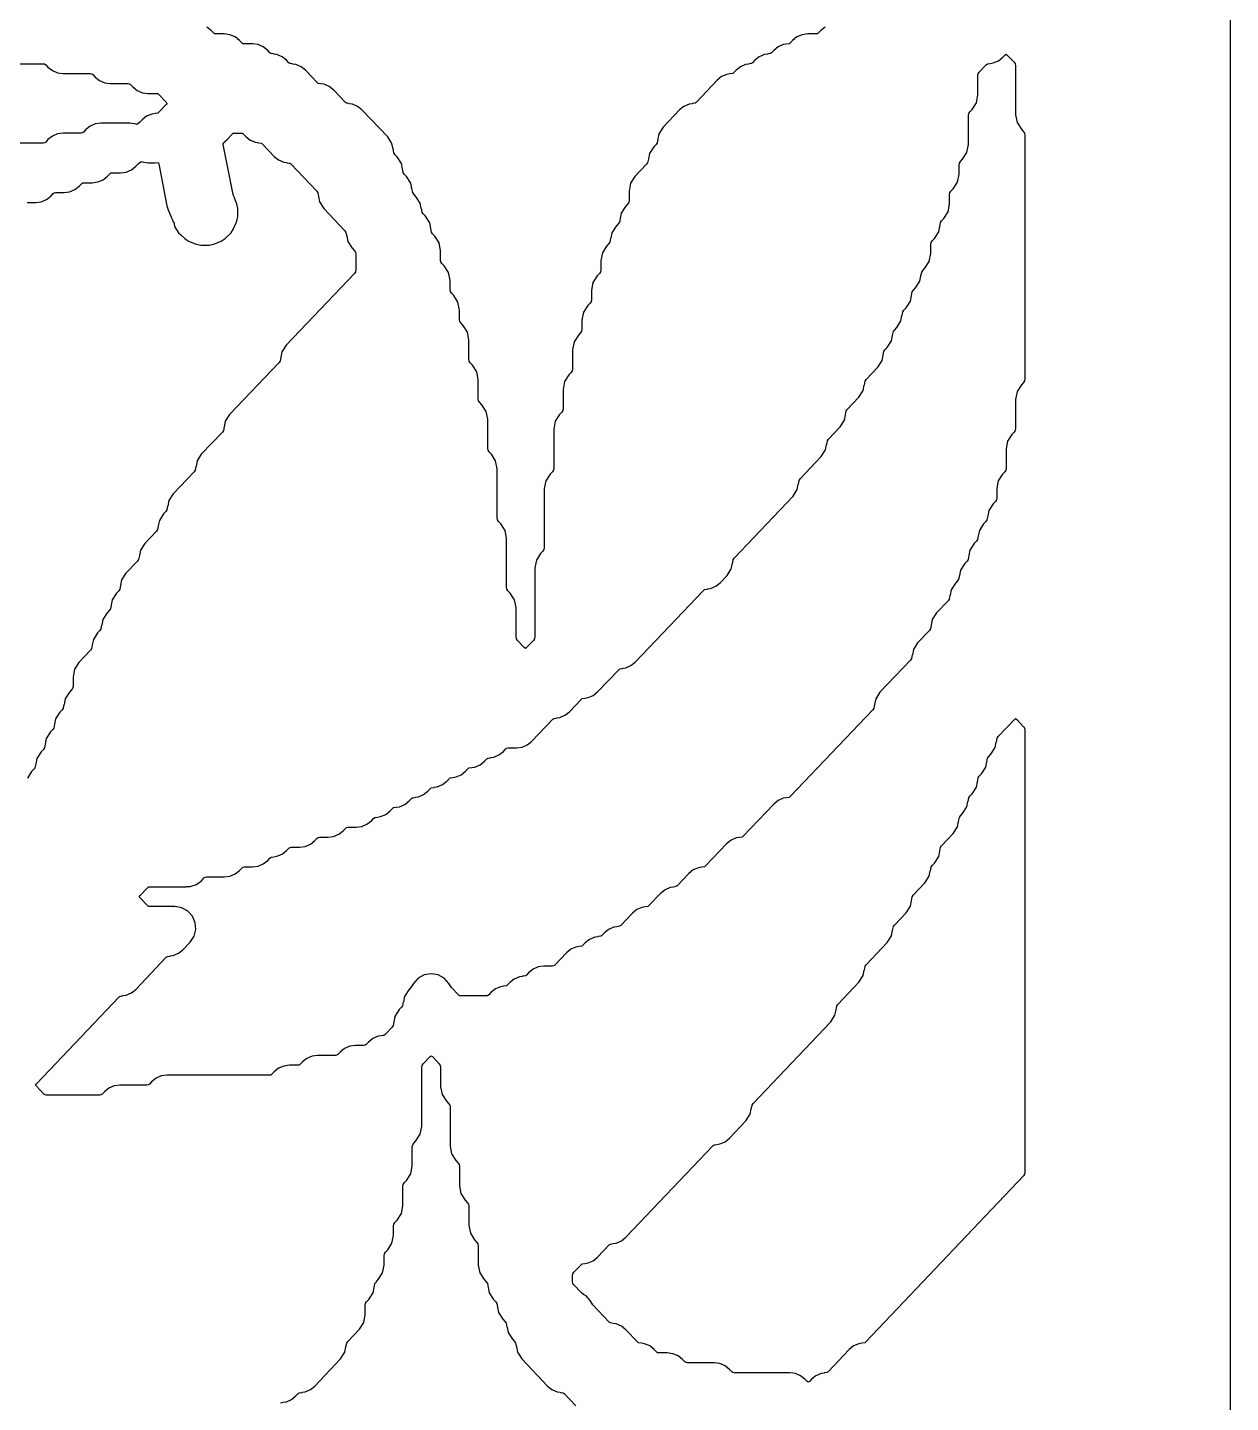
# Model space of a CAD drawing. Header units: millimetres. Extents: x 10 to 410, y 18 to 283.
# Drawn here: x 113.59 to 142.27, y 83.53 to 116.29 of the extents above; entities that cross this region are included whole.
import ezdxf

# ---------------------------------------------------------------- set-up
doc = ezdxf.new("R2010")
doc.units = ezdxf.units.MM
doc.layers.add('CUT', color=1, linetype='Continuous')

msp = doc.modelspace()

# ---------------------------------------------------------------- linework, layer by layer
at = {"layer": 'CUT'}
for points in [[(121.134, 21), (129.134, 21), (129.134, 24), (142.2679, 24), (142.2679, 144), (129.134, 144), (129.134, 147), (121.134, 147), (121.134, 144), (100.134, 144), (100.134, 147), (92.134, 147), (92.134, 144), (79, 144), (79, 24), (92.134, 24), (92.134, 21), (100.134, 21), (100.134, 24), (121.134, 24)], [(115.778, 93.1907), (115.8032, 93.2108), (115.8686, 93.2197), (115.8682, 93.2229), (115.9449, 93.2333), (116.0687, 93.2864), (116.1738, 93.3707), (116.9013, 94.1358), (116.9265, 94.156), (116.992, 94.1649), (116.9916, 94.1681), (117.0682, 94.1785), (117.192, 94.2316), (117.2971, 94.3158), (117.4696, 94.4972), (117.5624, 94.6346), (117.6051, 94.7947), (117.5931, 94.96), (117.5277, 95.1123), (117.4162, 95.2349), (117.2707, 95.3143), (117.1073, 95.3418), (116.5091, 95.3418), (116.4772, 95.3461), (116.452, 95.3663), (116.2769, 95.5505), (116.2577, 95.5781), (116.2769, 95.6057), (116.452, 95.7898), (116.4772, 95.81), (116.5091, 95.8143), (117.374, 95.8143), (117.374, 95.819), (117.4725, 95.8212), (117.6206, 95.8732), (117.7453, 95.9686), (117.8, 96.0261), (117.8252, 96.0463), (117.8571, 96.0506), (118.2828, 96.0506), (118.4162, 96.0688), (118.54, 96.1219), (118.6451, 96.2061), (118.6987, 96.2624), (118.7238, 96.2826), (118.7558, 96.2869), (118.9568, 96.2869), (119.0902, 96.3051), (119.214, 96.3582), (119.3191, 96.4424), (119.3727, 96.4987), (119.3978, 96.5189), (119.4633, 96.5278), (119.4629, 96.5309), (119.5396, 96.5413), (119.6633, 96.5945), (119.7685, 96.6787), (119.822, 96.735), (119.8472, 96.7551), (119.8791, 96.7595), (120.0801, 96.7595), (120.2136, 96.7776), (120.3373, 96.8307), (120.4425, 96.915), (120.496, 96.9713), (120.5212, 96.9914), (120.5531, 96.9958), (120.7541, 96.9958), (120.8876, 97.0139), (121.0113, 97.067), (121.1165, 97.1512), (121.17, 97.2076), (121.1952, 97.2277), (121.2271, 97.2321), (121.4281, 97.2321), (121.5616, 97.2502), (121.6853, 97.3033), (121.7905, 97.3875), (121.844, 97.4438), (121.8692, 97.464), (121.9346, 97.4729), (121.9342, 97.4761), (122.0109, 97.4865), (122.1347, 97.5396), (122.2398, 97.6238), (122.2933, 97.6801), (122.3185, 97.7003), (122.384, 97.7092), (122.3835, 97.7124), (122.4602, 97.7228), (122.584, 97.7759), (122.6891, 97.8601), (122.7427, 97.9164), (122.7678, 97.9366), (122.8333, 97.9455), (122.8329, 97.9486), (122.9096, 97.9591), (123.0333, 98.0122), (123.1385, 98.0964), (123.192, 98.1527), (123.2172, 98.1729), (123.2826, 98.1818), (123.2822, 98.1849), (123.3589, 98.1954), (123.4827, 98.2485), (123.5878, 98.3327), (123.6413, 98.389), (123.6665, 98.4092), (123.732, 98.4181), (123.7315, 98.4212), (123.8082, 98.4316), (123.932, 98.4848), (124.0371, 98.569), (124.0907, 98.6253), (124.1158, 98.6454), (124.1813, 98.6543), (124.1809, 98.6575), (124.2576, 98.6679), (124.3813, 98.721), (124.4865, 98.8053), (124.54, 98.8616), (124.5652, 98.8817), (124.6306, 98.8906), (124.6302, 98.8938), (124.7069, 98.9042), (124.8307, 98.9573), (124.9358, 99.0415), (124.9893, 99.0978), (125.0145, 99.118), (125.0465, 99.1224), (125.2474, 99.1224), (125.3809, 99.1405), (125.5047, 99.1936), (125.6098, 99.2778), (126.1127, 99.8067), (126.1378, 99.8269), (126.2033, 99.8358), (126.2029, 99.8389), (126.2796, 99.8494), (126.4033, 99.9025), (126.5084, 99.9867), (126.7867, 100.2793), (126.8118, 100.2995), (126.8773, 100.3084), (126.8769, 100.3115), (126.9536, 100.3219), (127.0773, 100.375), (127.1824, 100.4593), (127.6853, 100.9881), (127.7105, 101.0083), (127.776, 101.0172), (127.7755, 101.0204), (127.8522, 101.0308), (127.976, 101.0839), (128.0811, 101.1681), (129.7073, 102.8784), (129.7325, 102.8986), (129.798, 102.9075), (129.7975, 102.9107), (129.8742, 102.9211), (129.998, 102.9742), (130.1031, 103.0584), (130.267, 103.2308), (130.3689, 103.3898), (130.3936, 103.5178), (130.3956, 103.5174), (130.4131, 103.6084), (130.4375, 103.6464), (131.8396, 105.1211), (131.9416, 105.2801), (131.9662, 105.4081), (131.9683, 105.4077), (131.9858, 105.4987), (132.0101, 105.5366), (132.5136, 106.0662), (132.6156, 106.2252), (132.6402, 106.3532), (132.6423, 106.3528), (132.6598, 106.4439), (132.6841, 106.4818), (132.963, 106.7751), (133.0649, 106.9341), (133.0896, 107.0621), (133.0916, 107.0617), (133.1091, 107.1527), (133.1335, 107.1907), (133.4123, 107.4839), (133.5143, 107.6429), (133.5389, 107.7709), (133.541, 107.7705), (133.5585, 107.8616), (133.5828, 107.8995), (133.8616, 108.1928), (133.9636, 108.3518), (133.9882, 108.4798), (133.9903, 108.4794), (134.0078, 108.5704), (134.0321, 108.6084), (134.0863, 108.6654), (134.1883, 108.8244), (134.2129, 108.9524), (134.215, 108.952), (134.2325, 109.043), (134.2568, 109.0809), (134.311, 109.1379), (134.4129, 109.297), (134.4376, 109.4249), (134.4396, 109.4245), (134.4571, 109.5156), (134.4815, 109.5535), (134.5356, 109.6105), (134.6376, 109.7695), (134.6622, 109.8975), (134.6643, 109.8971), (134.6818, 109.9882), (134.7061, 110.0261), (134.7603, 110.0831), (134.8623, 110.2421), (134.8869, 110.3701), (134.8889, 110.3697), (134.9065, 110.4607), (134.9308, 110.4987), (134.985, 110.5557), (135.0869, 110.7147), (135.1226, 110.9002), (135.1226, 111.1253), (135.1311, 111.1696), (135.1555, 111.2075), (135.2096, 111.2645), (135.3116, 111.4235), (135.3362, 111.5515), (135.3383, 111.5511), (135.3558, 111.6422), (135.3801, 111.6801), (135.4343, 111.7371), (135.5363, 111.8961), (135.572, 112.0816), (135.572, 112.3068), (135.5805, 112.351), (135.6048, 112.389), (135.659, 112.4459), (135.7609, 112.605), (135.7966, 112.7905), (135.7966, 113.0156), (135.8051, 113.0599), (135.8295, 113.0978), (135.8836, 113.1548), (135.9856, 113.3138), (136.0213, 113.4993), (136.0213, 114.1971), (136.0298, 114.2413), (136.0541, 114.2793), (136.1083, 114.3362), (136.2103, 114.4953), (136.246, 114.6808), (136.246, 115.1422), (136.2545, 115.1865), (136.2788, 115.2244), (136.4473, 115.4016), (136.4725, 115.4218), (136.538, 115.4307), (136.5375, 115.4339), (136.6142, 115.4443), (136.738, 115.4974), (136.8431, 115.5816), (136.892, 115.633), (136.92, 115.6542), (136.9479, 115.633), (137.1118, 115.4607), (137.1361, 115.4228), (137.1446, 115.3785), (137.1446, 114.2082), (137.1803, 114.0227), (137.2823, 113.8637), (137.3364, 113.8067), (137.3608, 113.7688), (137.3693, 113.7245), (137.3693, 107.9126), (137.3608, 107.8684), (137.3364, 107.8304), (137.2823, 107.7735), (137.1803, 107.6144), (137.1446, 107.4289), (137.1446, 106.7312), (137.1361, 106.6869), (137.1118, 106.649), (137.0576, 106.592), (136.9556, 106.433), (136.92, 106.2475), (136.92, 105.7861), (136.9114, 105.7418), (136.8871, 105.7039), (136.8329, 105.6469), (136.731, 105.4879), (136.6953, 105.3023), (136.6953, 105.0772), (136.6868, 105.0329), (136.6624, 104.995), (136.6083, 104.938), (136.5063, 104.779), (136.4817, 104.651), (136.4796, 104.6514), (136.4621, 104.5604), (136.4378, 104.5224), (136.3836, 104.4654), (136.2816, 104.3064), (136.257, 104.1784), (136.255, 104.1788), (136.2374, 104.0878), (136.2131, 104.0499), (136.1589, 103.9929), (136.057, 103.8338), (136.0324, 103.7059), (136.0303, 103.7063), (136.0128, 103.6152), (135.9884, 103.5773), (135.9343, 103.5203), (135.8323, 103.3613), (135.8077, 103.2333), (135.8056, 103.2337), (135.7881, 103.1426), (135.7638, 103.1047), (135.7096, 103.0477), (135.6076, 102.8887), (135.583, 102.7607), (135.581, 102.7611), (135.5634, 102.6701), (135.5391, 102.6321), (135.2603, 102.3389), (135.1583, 102.1798), (135.1337, 102.0519), (135.1316, 102.0523), (135.1141, 101.9612), (135.0898, 101.9233), (134.8109, 101.63), (134.709, 101.471), (134.6844, 101.343), (134.6823, 101.3434), (134.6648, 101.2523), (134.6404, 101.2144), (133.9123, 100.4486), (133.8103, 100.2895), (133.7857, 100.1616), (133.7836, 100.162), (133.7661, 100.0709), (133.7418, 100.033), (131.7759, 97.9654), (131.7508, 97.9453), (131.6853, 97.9364), (131.6857, 97.9332), (131.609, 97.9228), (131.4852, 97.8697), (131.3801, 97.7855), (130.6526, 97.0203), (130.6274, 97.0001), (130.5619, 96.9912), (130.5624, 96.9881), (130.4857, 96.9776), (130.3619, 96.9245), (130.2568, 96.8403), (129.7539, 96.3114), (129.7288, 96.2913), (129.6633, 96.2824), (129.6637, 96.2792), (129.587, 96.2688), (129.4632, 96.2157), (129.3581, 96.1315), (129.0799, 95.8389), (129.0548, 95.8187), (128.9893, 95.8098), (128.9897, 95.8066), (128.913, 95.7962), (128.7892, 95.7431), (128.6841, 95.6589), (128.4059, 95.3663), (128.3808, 95.3461), (128.3153, 95.3372), (128.3157, 95.3341), (128.239, 95.3236), (128.1152, 95.2705), (128.0101, 95.1863), (127.7319, 94.8937), (127.7068, 94.8735), (127.6413, 94.8646), (127.6417, 94.8615), (127.565, 94.8511), (127.4412, 94.7979), (127.3361, 94.7137), (127.2826, 94.6574), (127.2574, 94.6373), (127.1919, 94.6284), (127.1924, 94.6252), (127.1157, 94.6148), (126.9919, 94.5617), (126.8868, 94.4774), (126.8333, 94.4211), (126.8081, 94.401), (126.7426, 94.3921), (126.743, 94.3889), (126.6664, 94.3785), (126.5426, 94.3254), (126.4375, 94.2412), (126.1593, 93.9486), (126.1341, 93.9284), (126.1021, 93.9241), (125.9012, 93.9241), (125.7677, 93.9059), (125.6439, 93.8528), (125.5388, 93.7686), (125.4853, 93.7123), (125.4601, 93.6921), (125.3946, 93.6832), (125.395, 93.68), (125.3184, 93.6696), (125.1946, 93.6165), (125.0895, 93.5323), (125.0359, 93.476), (125.0108, 93.4558), (124.9453, 93.4469), (124.9457, 93.4438), (124.869, 93.4333), (124.7452, 93.3802), (124.6401, 93.296), (124.5866, 93.2397), (124.5614, 93.2195), (124.5295, 93.2152), (123.9231, 93.2152), (123.8912, 93.2195), (123.866, 93.2397), (123.6975, 93.4169), (123.6362, 93.5125), (123.5247, 93.6354), (123.379, 93.715), (123.2153, 93.7426), (123.0516, 93.715), (122.9059, 93.6354), (122.7944, 93.5125), (122.7331, 93.4169), (122.6789, 93.36), (122.577, 93.2009), (122.5524, 93.073), (122.5503, 93.0734), (122.5328, 92.9823), (122.5085, 92.9444), (122.4543, 92.8874), (122.3523, 92.7284), (122.3277, 92.6004), (122.3256, 92.6008), (122.3081, 92.5097), (122.2838, 92.4718), (122.1153, 92.2946), (122.0901, 92.2744), (122.0246, 92.2655), (122.025, 92.2623), (121.9484, 92.2519), (121.8246, 92.1988), (121.7195, 92.1146), (121.6659, 92.0583), (121.6408, 92.0381), (121.6088, 92.0338), (121.4078, 92.0338), (121.2744, 92.0156), (121.1506, 91.9625), (121.0455, 91.8783), (120.9919, 91.822), (120.9668, 91.8018), (120.9348, 91.7975), (120.5092, 91.7975), (120.3757, 91.7793), (120.2519, 91.7262), (120.1468, 91.642), (120.0933, 91.5857), (120.0681, 91.5655), (120.0361, 91.5612), (119.8352, 91.5612), (119.7017, 91.543), (119.5779, 91.4899), (119.4728, 91.4057), (119.4193, 91.3494), (119.3941, 91.3292), (119.3621, 91.3249), (116.9145, 91.3249), (116.781, 91.3068), (116.6573, 91.2536), (116.5521, 91.1694), (116.4986, 91.1131), (116.4734, 91.093), (116.4415, 91.0886), (115.7912, 91.0886), (115.6577, 91.0705), (115.5339, 91.0174), (115.4288, 90.9331), (115.3753, 90.8768), (115.3501, 90.8567), (115.3181, 90.8523), (114.0378, 90.8523), (114.0058, 90.8567), (113.9807, 90.8768), (113.8055, 91.061), (113.7863, 91.0886), (113.8055, 91.1162)], [(126.8769, 86.8432), (126.9536, 86.8536), (127.0773, 86.9067), (127.1824, 86.9909), (127.4607, 87.2835), (127.4858, 87.3037), (127.5513, 87.3126), (127.5509, 87.3157), (127.6276, 87.3262), (127.7513, 87.3793), (127.8564, 87.4635), (129.932, 89.6464), (129.9572, 89.6665), (130.0226, 89.6754), (130.0222, 89.6786), (130.0989, 89.689), (130.2227, 89.7421), (130.3278, 89.8264), (130.7163, 90.235), (130.8183, 90.394), (130.8429, 90.522), (130.845, 90.5216), (130.8625, 90.6126), (130.8868, 90.6506), (132.7383, 92.5978), (132.8403, 92.7569), (132.8649, 92.8848), (132.867, 92.8844), (132.8845, 92.9755), (132.9088, 93.0134), (133.4123, 93.543), (133.5143, 93.702), (133.5389, 93.83), (133.541, 93.8296), (133.5585, 93.9206), (133.5828, 93.9586), (134.0863, 94.4881), (134.1883, 94.6472), (134.2129, 94.7751), (134.215, 94.7747), (134.2325, 94.8658), (134.2568, 94.9037), (134.5356, 95.197), (134.6376, 95.356), (134.6622, 95.484), (134.6643, 95.4836), (134.6818, 95.5747), (134.7061, 95.6126), (134.985, 95.9059), (135.0869, 96.0649), (135.1116, 96.1929), (135.1136, 96.1925), (135.1311, 96.2835), (135.1555, 96.3215), (135.2096, 96.3784), (135.3116, 96.5375), (135.3362, 96.6654), (135.3383, 96.665), (135.3558, 96.7561), (135.3801, 96.794), (135.659, 97.0873), (135.7609, 97.2463), (135.7856, 97.3743), (135.7876, 97.3739), (135.8051, 97.465), (135.8295, 97.5029), (135.8836, 97.5599), (135.9856, 97.7189), (136.0102, 97.8469), (136.0123, 97.8465), (136.0298, 97.9375), (136.0541, 97.9755), (136.1083, 98.0324), (136.2103, 98.1915), (136.2349, 98.3194), (136.2369, 98.319), (136.2545, 98.4101), (136.2788, 98.448), (136.333, 98.505), (136.4349, 98.664), (136.4596, 98.792), (136.4616, 98.7916), (136.4791, 98.8827), (136.5035, 98.9206), (136.5576, 98.9776), (136.6596, 99.1366), (136.6842, 99.2646), (136.6863, 99.2642), (136.7038, 99.3552), (136.7281, 99.3932), (137.1166, 99.8018), (137.1446, 99.823), (137.1726, 99.8018), (137.3364, 99.6295), (137.3608, 99.5915), (137.3693, 99.5473), (137.3693, 89.0097), (137.3608, 88.9654), (137.3364, 88.9275), (133.5733, 84.9697), (133.5481, 84.9495), (133.4826, 84.9406), (133.483, 84.9374), (133.4064, 84.927), (133.2826, 84.8739), (133.1775, 84.7897), (132.6746, 84.2608), (132.6494, 84.2406), (132.5839, 84.2317), (132.5844, 84.2286), (132.5077, 84.2181), (132.3839, 84.165), (132.2788, 84.0808), (132.2299, 84.0294), (132.202, 84.0082), (132.174, 84.0294), (132.1251, 84.0808), (132.02, 84.165), (131.8962, 84.2181), (131.7628, 84.2363), (130.4384, 84.2363), (130.4065, 84.2406), (130.3813, 84.2608), (130.3278, 84.3171), (130.2227, 84.4013), (130.0989, 84.4544), (129.9654, 84.4726), (129.3151, 84.4726), (129.2832, 84.4769), (129.258, 84.4971), (129.2044, 84.5534), (129.0993, 84.6376), (128.9756, 84.6907), (128.8421, 84.7089), (128.6411, 84.7089), (128.6092, 84.7132), (128.584, 84.7334), (128.5304, 84.7897), (128.4253, 84.8739), (128.3016, 84.927), (128.2249, 84.9374), (128.2253, 84.9406), (128.1598, 84.9495), (128.1346, 84.9697), (127.8564, 85.2623), (127.7513, 85.3465), (127.6276, 85.3996), (127.5509, 85.41), (127.5513, 85.4132), (127.4858, 85.4221), (127.4607, 85.4422), (127.0675, 85.8558), (127.0041, 85.9547), (126.9064, 86.0662), (126.8456, 86.1038), (126.7867, 86.1511), (126.6181, 86.3283), (126.5938, 86.3663), (126.5853, 86.4105), (126.5853, 86.5515), (126.5938, 86.5958), (126.6181, 86.6337), (126.7867, 86.8109), (126.8118, 86.8311), (126.8773, 86.84)]]:
    msp.add_lwpolyline(points, close=True, dxfattribs=at)
for points in [[(132.6086, 116.3001), (132.5035, 116.2158), (132.4499, 116.1595), (132.4248, 116.1394), (132.3928, 116.135), (132.1918, 116.135), (132.0584, 116.1169), (131.9346, 116.0638), (131.8295, 115.9796), (131.7759, 115.9232), (131.7508, 115.9031), (131.6853, 115.8942), (131.6857, 115.891), (131.609, 115.8806), (131.4852, 115.8275), (131.3801, 115.7433), (131.3266, 115.687), (131.3014, 115.6668), (131.2359, 115.6579), (131.2364, 115.6547), (131.1597, 115.6443), (131.0359, 115.5912), (130.9308, 115.507), (130.8773, 115.4507), (130.8521, 115.4305), (130.7866, 115.4216), (130.787, 115.4184), (130.7104, 115.408), (130.5866, 115.3549), (130.4815, 115.2707), (130.4279, 115.2144), (130.4028, 115.1942), (130.3373, 115.1853), (130.3377, 115.1822), (130.261, 115.1717), (130.1372, 115.1186), (130.0321, 115.0344), (129.5293, 114.5055), (129.5041, 114.4854), (129.4386, 114.4765), (129.439, 114.4733), (129.3624, 114.4629), (129.2386, 114.4098), (129.1335, 114.3255), (128.7449, 113.9169), (128.643, 113.7579), (128.6184, 113.6299), (128.6163, 113.6303), (128.5988, 113.5393), (128.5745, 113.5013), (128.5203, 113.4443), (128.4183, 113.2853), (128.3937, 113.1573), (128.3916, 113.1577), (128.3741, 113.0667), (128.3498, 113.0288), (128.0709, 112.7355), (127.969, 112.5765), (127.9333, 112.391), (127.9333, 112.1658), (127.9248, 112.1215), (127.9005, 112.0836), (127.8463, 112.0266), (127.7443, 111.8676), (127.7197, 111.7396), (127.7176, 111.74), (127.7001, 111.649), (127.6758, 111.611), (127.6216, 111.5541), (127.5196, 111.395), (127.495, 111.2671), (127.493, 111.2674), (127.4754, 111.1764), (127.4511, 111.1385), (127.3969, 111.0815), (127.295, 110.9225), (127.2593, 110.7369), (127.2593, 110.5118), (127.2508, 110.4675), (127.2265, 110.4296), (127.1723, 110.3726), (127.0703, 110.2136), (127.0346, 110.0281), (127.0346, 109.8029), (127.0261, 109.7587), (127.0018, 109.7207), (126.9476, 109.6638), (126.8456, 109.5047), (126.81, 109.3192), (126.81, 109.0941), (126.8014, 109.0498), (126.7771, 109.0119), (126.7229, 108.9549), (126.621, 108.7959), (126.5853, 108.6104), (126.5853, 108.1489), (126.5768, 108.1047), (126.5525, 108.0667), (126.4983, 108.0097), (126.3963, 107.8507), (126.3606, 107.6652), (126.3606, 107.2038), (126.3521, 107.1595), (126.3278, 107.1216), (126.2736, 107.0646), (126.1716, 106.9056), (126.136, 106.7201), (126.136, 105.7861), (126.1274, 105.7418), (126.1031, 105.7039), (126.0489, 105.6469), (125.947, 105.4879), (125.9113, 105.3023), (125.9113, 103.8958), (125.9028, 103.8515), (125.8785, 103.8136), (125.8243, 103.7566), (125.7223, 103.5976), (125.6866, 103.4121), (125.6866, 101.7692), (125.6781, 101.7249), (125.6538, 101.687), (125.49, 101.5147), (125.462, 101.4935), (125.434, 101.5147), (125.2701, 101.687), (125.2458, 101.7249), (125.2373, 101.7692), (125.2373, 102.4669), (125.2016, 102.6524), (125.0996, 102.8114), (125.0455, 102.8684), (125.0211, 102.9064), (125.0126, 102.9506), (125.0126, 104.1209), (124.9769, 104.3064), (124.875, 104.4654), (124.8208, 104.5224), (124.7965, 104.5604), (124.788, 104.6046), (124.788, 105.7749), (124.7523, 105.9604), (124.6503, 106.1195), (124.5961, 106.1764), (124.5718, 106.2144), (124.5633, 106.2586), (124.5633, 106.9564), (124.5276, 107.1419), (124.4256, 107.3009), (124.3715, 107.3579), (124.3471, 107.3958), (124.3386, 107.4401), (124.3386, 107.9015), (124.3029, 108.087), (124.201, 108.246), (124.1468, 108.303), (124.1225, 108.341), (124.114, 108.3852), (124.114, 108.8467), (124.0783, 109.0322), (123.9763, 109.1912), (123.9221, 109.2482), (123.8978, 109.2861), (123.8893, 109.3304), (123.8893, 109.5555), (123.8536, 109.741), (123.7516, 109.9), (123.6975, 109.957), (123.6731, 109.995), (123.6646, 110.0392), (123.6646, 110.2644), (123.6289, 110.4499), (123.527, 110.6089), (123.4728, 110.6659), (123.4485, 110.7038), (123.44, 110.7481), (123.44, 110.9732), (123.4043, 111.1587), (123.3023, 111.3178), (123.2481, 111.3747), (123.2238, 111.4127), (123.2063, 111.5037), (123.2042, 111.5033), (123.1796, 111.6313), (123.0776, 111.7903), (123.0235, 111.8473), (122.9991, 111.8853), (122.9816, 111.9763), (122.9796, 111.9759), (122.9549, 112.1039), (122.853, 112.2629), (122.7988, 112.3199), (122.7745, 112.3578), (122.757, 112.4489), (122.7549, 112.4485), (122.7303, 112.5765), (122.6283, 112.7355), (122.5741, 112.7925), (122.5498, 112.8304), (122.5323, 112.9215), (122.5302, 112.9211), (122.5056, 113.049), (122.4036, 113.2081), (122.3495, 113.265), (122.3251, 113.303), (122.3076, 113.394), (122.3056, 113.3936), (122.2809, 113.5216), (122.179, 113.6806), (121.5658, 114.3255), (121.4607, 114.4098), (121.3369, 114.4629), (121.2602, 114.4733), (121.2606, 114.4765), (121.1952, 114.4854), (121.17, 114.5055), (120.8918, 114.7981), (120.7867, 114.8823), (120.6629, 114.9354), (120.5862, 114.9459), (120.5866, 114.949), (120.5212, 114.9579), (120.496, 114.9781), (120.2178, 115.2707), (120.1127, 115.3549), (119.9889, 115.408), (119.9122, 115.4184), (119.9126, 115.4216), (119.8472, 115.4305), (119.822, 115.4507), (119.7685, 115.507), (119.6633, 115.5912), (119.5396, 115.6443), (119.4629, 115.6547), (119.4633, 115.6579), (119.3978, 115.6668), (119.3727, 115.687), (119.3191, 115.7433), (119.214, 115.8275), (119.0902, 115.8806), (118.9568, 115.8987), (118.7558, 115.8987), (118.7238, 115.9031), (118.6987, 115.9232), (118.6451, 115.9796), (118.54, 116.0638), (118.4162, 116.1169), (118.2828, 116.135), (118.0818, 116.135), (118.0498, 116.1394), (118.0247, 116.1595), (117.9711, 116.2158), (117.866, 116.3001)], [(111.7911, 115.4262), (113.9701, 115.4262), (114.0021, 115.4218), (114.0273, 115.4016), (114.0808, 115.3453), (114.1859, 115.2611), (114.3097, 115.208), (114.4432, 115.1899), (115.0935, 115.1899), (115.1254, 115.1855), (115.1506, 115.1654), (115.2041, 115.1091), (115.3093, 115.0248), (115.433, 114.9717), (115.5665, 114.9536), (115.9921, 114.9536), (116.0241, 114.9492), (116.0493, 114.9291), (116.1028, 114.8728), (116.2079, 114.7885), (116.3317, 114.7354), (116.4652, 114.7173), (116.6661, 114.7173), (116.6981, 114.713), (116.7233, 114.6928), (116.8984, 114.5086), (116.9176, 114.481), (116.8984, 114.4534), (116.7233, 114.2692), (116.6981, 114.2491), (116.6326, 114.2402), (116.6331, 114.237), (116.5564, 114.2266), (116.4326, 114.1735), (116.3275, 114.0893), (116.2739, 114.033), (116.2218, 113.9912), (116.1989, 113.9769), (116.1813, 113.9855), (116.0316, 114.0084), (115.3418, 114.0084), (115.2084, 113.9903), (115.0846, 113.9372), (114.9795, 113.853), (114.9259, 113.7967), (114.9008, 113.7765), (114.8688, 113.7722), (114.4432, 113.7722), (114.3097, 113.754), (114.1859, 113.7009), (114.0808, 113.6167), (114.0273, 113.5604), (114.0021, 113.5402), (113.9701, 113.5359), (113.3198, 113.5359)], [(113.5885, 112.1181), (113.7894, 112.1181), (113.9229, 112.1363), (114.0467, 112.1894), (114.1518, 112.2736), (114.2053, 112.3299), (114.2305, 112.3501), (114.2625, 112.3544), (114.4634, 112.3544), (114.5969, 112.3726), (114.7207, 112.4257), (114.8258, 112.5099), (114.8793, 112.5662), (114.9045, 112.5864), (114.9365, 112.5907), (115.1374, 112.5907), (115.2709, 112.6089), (115.3947, 112.662), (115.4998, 112.7462), (115.5533, 112.8025), (115.5785, 112.8227), (115.6105, 112.827), (115.8114, 112.827), (115.9449, 112.8451), (116.0687, 112.8983), (116.1738, 112.9825), (116.2273, 113.0388), (116.2794, 113.0805), (116.3024, 113.0948), (116.32, 113.0862), (116.4697, 113.0633), (116.6076, 113.0633), (116.6348, 113.068), (116.6348, 113.0678), (116.7081, 113.0701), (116.7199, 113.0379), (116.918, 112.0422), (116.9465, 111.9484), (117.0274, 111.753), (117.0437, 111.7243), (117.0684, 111.6552), (117.0703, 111.6456), (117.0773, 111.647), (117.1004, 111.5457), (117.1959, 111.399), (117.2462, 111.3453), (117.2512, 111.35), (117.3403, 111.2609), (117.4345, 111.198), (117.6147, 111.1233), (117.7258, 111.1013), (117.9208, 111.1013), (118.0319, 111.1233), (118.2121, 111.198), (118.3063, 111.2609), (118.4442, 111.3989), (118.5072, 111.493), (118.5818, 111.6733), (118.6039, 111.7843), (118.6039, 111.9794), (118.5818, 112.0905), (118.5282, 112.2198), (118.5331, 112.2221), (118.5019, 112.2881), (118.4986, 112.3072), (118.2594, 113.5001), (118.2578, 113.5336), (118.3102, 113.5811), (118.3074, 113.5842), (118.3432, 113.6101), (118.474, 113.7476), (118.4992, 113.7678), (118.5311, 113.7722), (118.6881, 113.7722), (118.7201, 113.7678), (118.7453, 113.7476), (118.7988, 113.6913), (118.9039, 113.6071), (119.0277, 113.554), (119.1044, 113.5436), (119.104, 113.5404), (119.1694, 113.5315), (119.1946, 113.5114), (119.4728, 113.2188), (119.5779, 113.1345), (119.7017, 113.0814), (119.7784, 113.071), (119.778, 113.0678), (119.8434, 113.0589), (119.8686, 113.0388), (120.4865, 112.389), (120.5108, 112.351), (120.5283, 112.26), (120.5304, 112.2604), (120.555, 112.1324), (120.6569, 111.9734), (121.1605, 111.4438), (121.1848, 111.4059), (121.2023, 111.3148), (121.2044, 111.3152), (121.229, 111.1873), (121.3309, 111.0282), (121.3851, 110.9712), (121.4095, 110.9333), (121.418, 110.8891), (121.418, 110.5118), (121.4095, 110.4675), (121.3851, 110.4296), (119.7583, 108.7186), (119.6563, 108.5596), (119.6317, 108.4316), (119.6296, 108.432), (119.6121, 108.341), (119.5878, 108.303), (118.4103, 107.0646), (118.3083, 106.9056), (118.2837, 106.7776), (118.2816, 106.778), (118.2641, 106.6869), (118.2398, 106.649), (117.7363, 106.1195), (117.6343, 105.9604), (117.6097, 105.8325), (117.6076, 105.8328), (117.5901, 105.7418), (117.5658, 105.7039), (117.0623, 105.1743), (116.9603, 105.0153), (116.9357, 104.8873), (116.9336, 104.8877), (116.9161, 104.7967), (116.8918, 104.7587), (116.8376, 104.7017), (116.7357, 104.5427), (116.711, 104.4147), (116.709, 104.4151), (116.6915, 104.3241), (116.6671, 104.2861), (116.3883, 103.9929), (116.2863, 103.8338), (116.2617, 103.7059), (116.2596, 103.7063), (116.2421, 103.6152), (116.2178, 103.5773), (115.939, 103.284), (115.837, 103.125), (115.8124, 102.997), (115.8103, 102.9974), (115.7928, 102.9064), (115.7685, 102.8684), (115.7143, 102.8114), (115.6123, 102.6524), (115.5877, 102.5244), (115.5856, 102.5248), (115.5681, 102.4338), (115.5438, 102.3958), (115.4896, 102.3389), (115.3877, 102.1798), (115.363, 102.0519), (115.361, 102.0523), (115.3435, 101.9612), (115.3191, 101.9233), (115.265, 101.8663), (115.163, 101.7073), (115.1384, 101.5793), (115.1363, 101.5797), (115.1188, 101.4886), (115.0945, 101.4507), (114.8156, 101.1574), (114.7137, 100.9984), (114.678, 100.8129), (114.678, 100.5877), (114.6695, 100.5435), (114.6451, 100.5055), (114.591, 100.4486), (114.489, 100.2895), (114.4644, 100.1616), (114.4623, 100.162), (114.4448, 100.0709), (114.4205, 100.033), (114.3663, 99.976), (114.2643, 99.817), (114.2397, 99.689), (114.2376, 99.6894), (114.2201, 99.5983), (114.1958, 99.5604), (114.1416, 99.5034), (114.0397, 99.3444), (114.015, 99.2164), (114.013, 99.2168), (113.9955, 99.1258), (113.9711, 99.0878), (113.917, 99.0308), (113.815, 98.8718), (113.7904, 98.7438), (113.7883, 98.7442), (113.7708, 98.6532), (113.7465, 98.6153), (113.6923, 98.5583), (113.5903, 98.3992)], [(119.6225, 83.5231), (119.688, 83.532), (119.6875, 83.5351), (119.7642, 83.5456), (119.888, 83.5987), (119.9931, 83.6829), (120.0467, 83.7392), (120.0718, 83.7594), (120.1373, 83.7683), (120.1369, 83.7714), (120.2136, 83.7819), (120.3373, 83.835), (120.4425, 83.9192), (121.0556, 84.5641), (121.1576, 84.7231), (121.1822, 84.8511), (121.1843, 84.8507), (121.2018, 84.9417), (121.2261, 84.9797), (121.505, 85.273), (121.6069, 85.432), (121.6426, 85.6175), (121.6426, 85.8426), (121.6511, 85.8869), (121.6755, 85.9248), (121.7296, 85.9818), (121.8316, 86.1408), (121.8562, 86.2688), (121.8583, 86.2684), (121.8758, 86.3595), (121.9001, 86.3974), (121.9543, 86.4544), (122.0563, 86.6134), (122.092, 86.7989), (122.092, 87.0241), (122.1005, 87.0683), (122.1248, 87.1063), (122.179, 87.1632), (122.2809, 87.3223), (122.3166, 87.5078), (122.3166, 87.7329), (122.3251, 87.7772), (122.3495, 87.8151), (122.4036, 87.8721), (122.5056, 88.0311), (122.5413, 88.2166), (122.5413, 88.6781), (122.5498, 88.7223), (122.5741, 88.7603), (122.6283, 88.8173), (122.7303, 88.9763), (122.766, 89.1618), (122.766, 89.6232), (122.7745, 89.6675), (122.7988, 89.7054), (122.853, 89.7624), (122.9549, 89.9214), (122.9906, 90.1069), (122.9906, 91.5135), (122.9991, 91.5578), (123.0235, 91.5957), (123.1873, 91.768), (123.2153, 91.7892), (123.2433, 91.768), (123.4071, 91.5957), (123.4314, 91.5578), (123.44, 91.5135), (123.44, 91.0521), (123.4756, 90.8666), (123.5776, 90.7076), (123.6318, 90.6506), (123.6561, 90.6126), (123.6646, 90.5684), (123.6646, 89.6344), (123.7003, 89.4489), (123.8023, 89.2898), (123.8565, 89.2328), (123.8808, 89.1949), (123.8893, 89.1507), (123.8893, 88.6892), (123.925, 88.5037), (124.0269, 88.3447), (124.0811, 88.2877), (124.1054, 88.2498), (124.114, 88.2055), (124.114, 87.7441), (124.1496, 87.5586), (124.2516, 87.3995), (124.3058, 87.3426), (124.3301, 87.3046), (124.3386, 87.2604), (124.3386, 86.7989), (124.3743, 86.6134), (124.4763, 86.4544), (124.5305, 86.3974), (124.5548, 86.3595), (124.5723, 86.2684), (124.5744, 86.2688), (124.599, 86.1408), (124.7009, 85.9818), (124.7551, 85.9248), (124.7794, 85.8869), (124.797, 85.7958), (124.799, 85.7962), (124.8236, 85.6683), (124.9256, 85.5092), (124.9798, 85.4523), (125.0041, 85.4143), (125.0216, 85.3233), (125.0237, 85.3237), (125.0483, 85.1957), (125.1503, 85.0367), (125.2045, 84.9797), (125.2288, 84.9417), (125.2463, 84.8507), (125.2484, 84.8511), (125.273, 84.7231), (125.3749, 84.5641), (125.9881, 83.9192), (126.0932, 83.835), (126.217, 83.7819), (126.2937, 83.7714), (126.2933, 83.7683), (126.3588, 83.7594), (126.3839, 83.7392), (126.6621, 83.4466)]]:
    msp.add_lwpolyline(points, dxfattribs=at)

doc.saveas('drawing.dxf')
